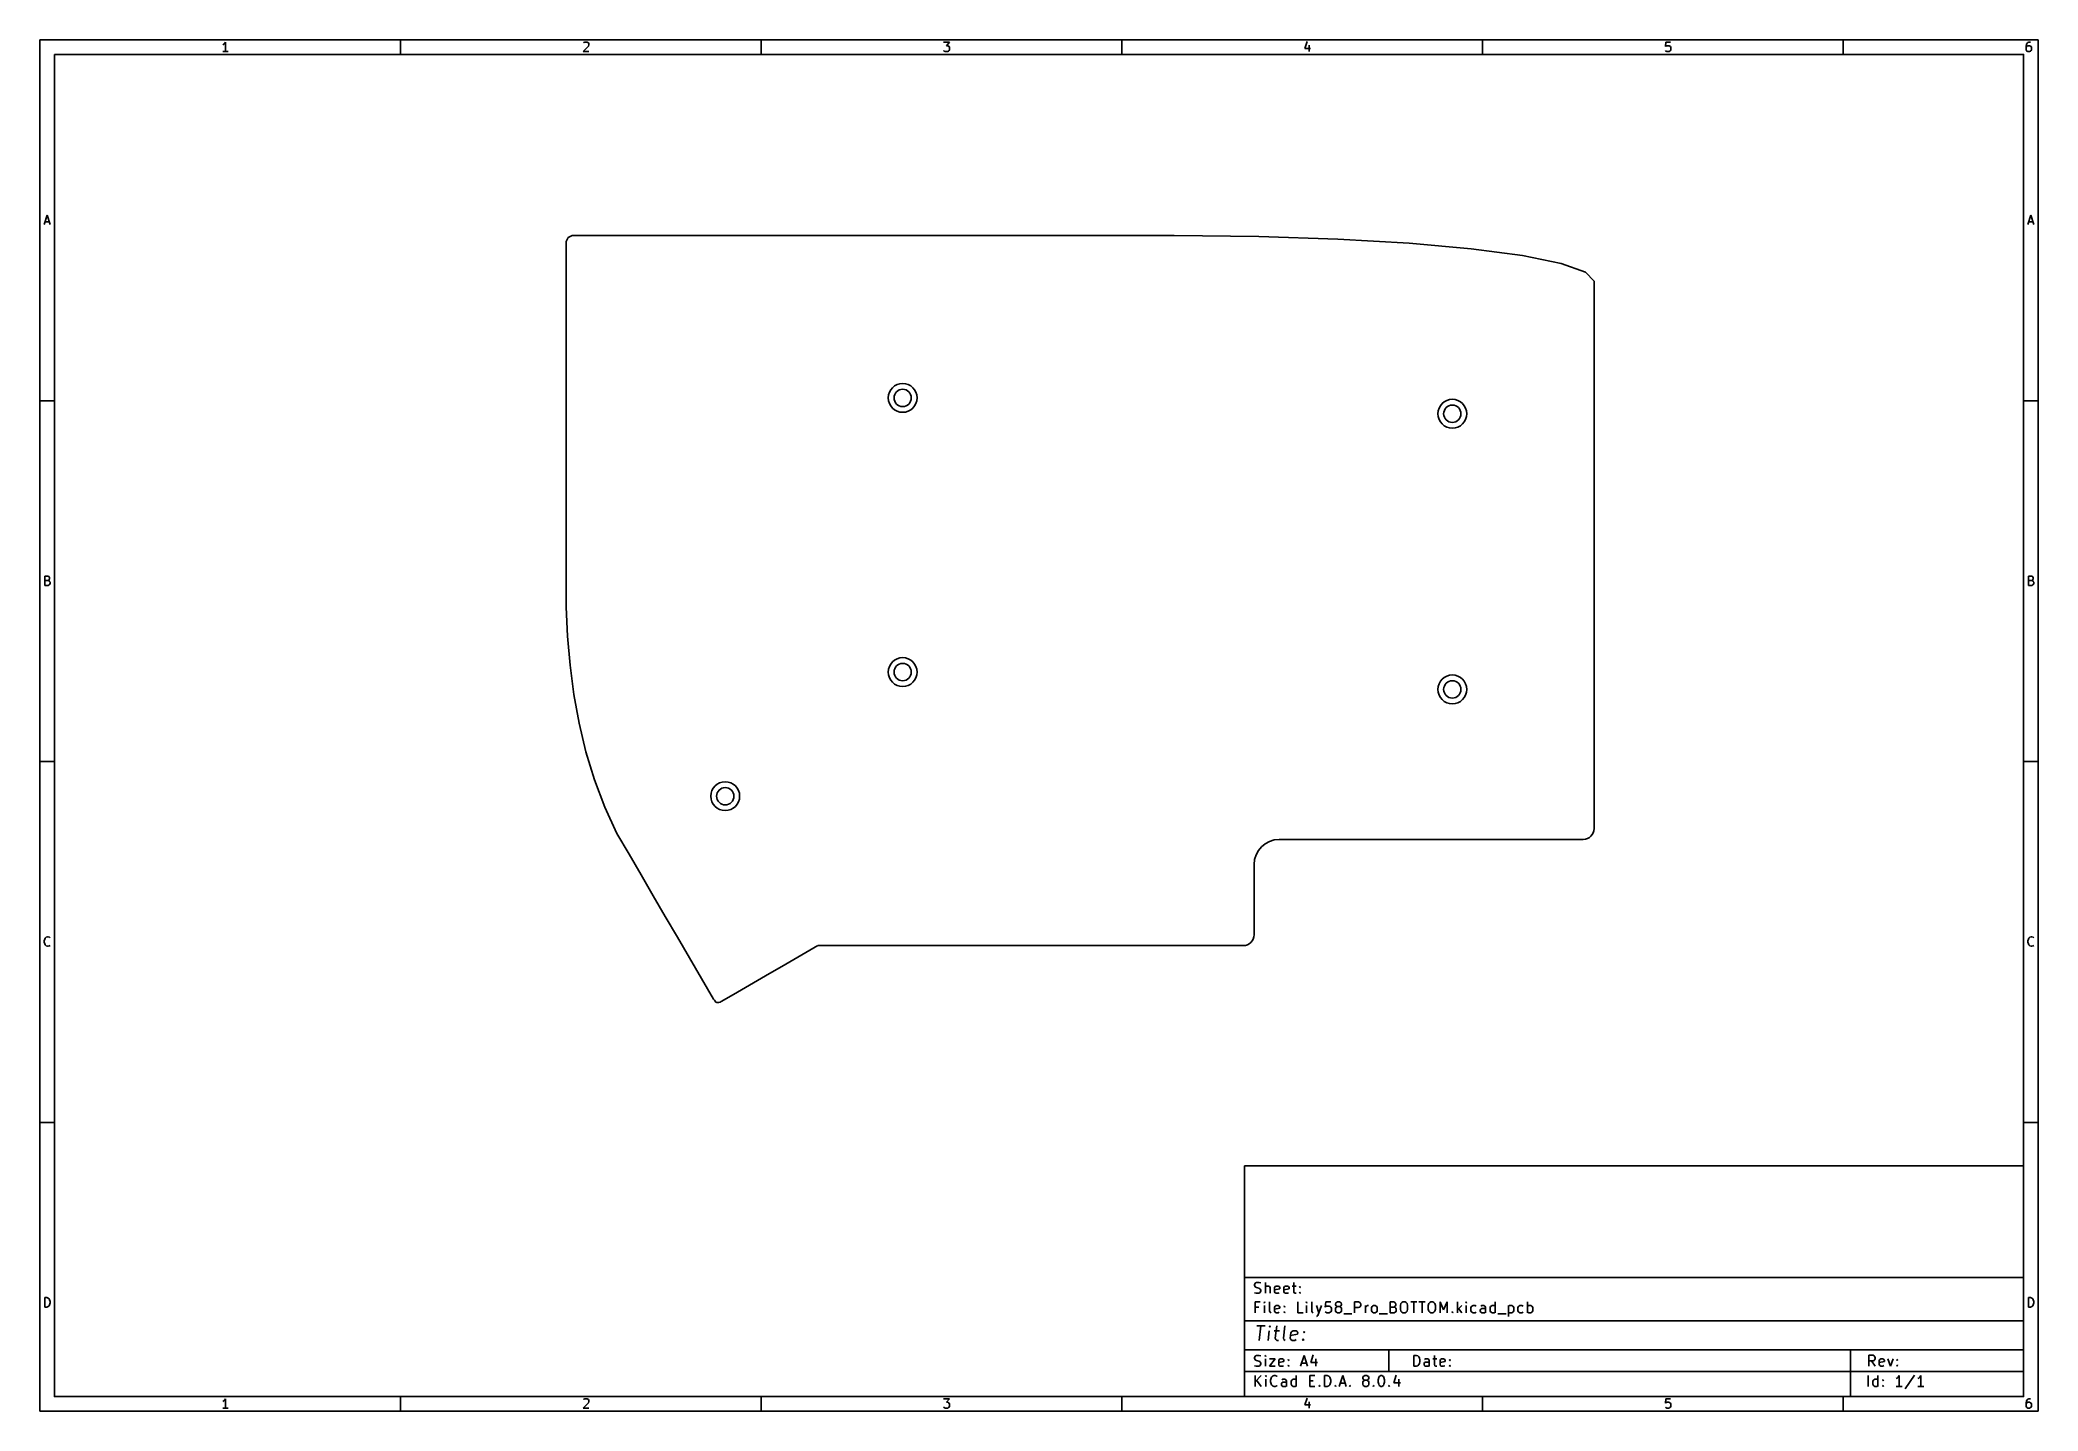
# Model space of a CAD drawing. Header units: millimetres. Extents: x 10 to 287, y -200 to -10.
import ezdxf

# ---------------------------------------------------------------- set-up
doc = ezdxf.new("R2010")
doc.units = ezdxf.units.MM
doc.layers.get('0').update_dxf_attribs({"lineweight": 25})

msp = doc.modelspace()

# ---------------------------------------------------------------- linework, layer by layer
at = {"color": 18, "true_color": 0x000000, "flags": 128}
for points in [[(10, -10), (287.0022, -10), (287.0022, -200.0072), (10, -200.0072), (10, -10)], [(35.4701, -10.6031), (35.3463, -10.665)], [(35.5939, -10.4793), (35.4701, -10.6031)], [(35.7177, -10.2936), (35.5939, -10.4793)], [(35.7177, -11.5936), (35.7177, -10.2936)], [(60, -12), (60, -10)], [(86.0273, -10.8507), (85.2844, -11.5936)], [(85.3463, -10.4174), (85.4082, -10.3555)], [(85.4082, -10.3555), (85.532, -10.2936)], [(85.532, -10.2936), (85.8415, -10.2936)], [(85.8415, -10.2936), (85.9654, -10.3555)], [(85.9654, -10.3555), (86.0273, -10.4174)], [(86.0273, -10.4174), (86.0892, -10.5412)], [(86.0892, -10.665), (86.0273, -10.8507)], [(86.0892, -10.5412), (86.0892, -10.665)], [(110, -12), (110, -10)], [(135.2844, -10.2936), (136.0892, -10.2936)], [(136.0892, -10.2936), (135.6558, -10.7888)], [(135.6558, -10.7888), (135.8415, -10.7888)], [(135.8415, -10.7888), (135.9654, -10.8507)], [(135.9654, -10.8507), (136.0273, -10.9127)], [(136.0273, -10.9127), (136.0892, -11.0365)], [(136.0892, -11.0365), (136.0892, -11.346)], [(160, -12), (160, -10)], [(185.6558, -10.2317), (185.3463, -11.1603)], [(185.9654, -10.7269), (185.9654, -11.5936)], [(210, -12), (210, -10)], [(235.4082, -10.2936), (235.3463, -10.9127)], [(235.3463, -10.9127), (235.4082, -10.8507)], [(236.0273, -10.2936), (235.4082, -10.2936)], [(235.4082, -10.8507), (235.532, -10.7888)], [(235.532, -10.7888), (235.8415, -10.7888)], [(235.8415, -10.7888), (235.9654, -10.8507)], [(235.9654, -10.8507), (236.0273, -10.9127)], [(236.0273, -10.9127), (236.0892, -11.0365)], [(236.0892, -11.0365), (236.0892, -11.346)], [(260, -12), (260, -10)], [(285.4082, -10.6031), (285.3463, -10.8507)], [(285.3463, -10.8507), (285.3463, -11.346)], [(285.4082, -10.9127), (285.3463, -11.0365)], [(285.532, -10.4174), (285.4082, -10.6031)], [(285.4701, -10.8507), (285.4082, -10.9127)], [(285.5939, -10.7888), (285.4701, -10.8507)], [(285.5939, -10.3555), (285.532, -10.4174)], [(285.7177, -10.2936), (285.5939, -10.3555)], [(285.8415, -10.7888), (285.5939, -10.7888)], [(285.9654, -10.2936), (285.7177, -10.2936)], [(285.9654, -10.8507), (285.8415, -10.7888)], [(286.0273, -10.9127), (285.9654, -10.8507)], [(286.0892, -11.0365), (286.0273, -10.9127)], [(286.0892, -11.346), (286.0892, -11.0365)], [(12, -12), (285.0022, -12), (285.0022, -198.0072), (12, -198.0072), (12, -12)], [(36.0892, -11.5936), (35.3463, -11.5936)], [(85.2844, -11.5936), (86.0892, -11.5936)], [(135.3463, -11.5317), (135.2844, -11.4698)], [(135.4701, -11.5936), (135.3463, -11.5317)], [(135.8415, -11.5936), (135.4701, -11.5936)], [(135.9654, -11.5317), (135.8415, -11.5936)], [(136.0273, -11.4698), (135.9654, -11.5317)], [(136.0892, -11.346), (136.0273, -11.4698)], [(185.3463, -11.1603), (186.1511, -11.1603)], [(235.4082, -11.5317), (235.3463, -11.4698)], [(235.532, -11.5936), (235.4082, -11.5317)], [(235.8415, -11.5936), (235.532, -11.5936)], [(235.9654, -11.5317), (235.8415, -11.5936)], [(236.0273, -11.4698), (235.9654, -11.5317)], [(236.0892, -11.346), (236.0273, -11.4698)], [(285.3463, -11.346), (285.4082, -11.4698)], [(285.4082, -11.4698), (285.4701, -11.5317)], [(285.4701, -11.5317), (285.5939, -11.5936)], [(285.5939, -11.5936), (285.8415, -11.5936)], [(285.8415, -11.5936), (285.9654, -11.5317)], [(285.9654, -11.5317), (286.0273, -11.4698)], [(286.0273, -11.4698), (286.0892, -11.346)], [(10.5667, -35.5936), (11, -34.2936)], [(10.6905, -35.2222), (11.3095, -35.2222)], [(11, -34.2936), (11.4333, -35.5936)], [(285.5689, -35.5936), (286.0022, -34.2936)], [(285.6927, -35.2222), (286.3117, -35.2222)], [(286.0022, -34.2936), (286.4355, -35.5936)], [(10, -60), (12, -60)], [(287.0022, -60), (285.0022, -60)], [(10.6595, -85.5936), (10.6595, -84.2936)], [(10.6595, -84.2936), (11.0929, -84.2936)], [(11.0929, -84.9127), (10.6595, -84.9127)], [(11.1548, -85.5936), (10.6595, -85.5936)], [(11.0929, -84.2936), (11.2167, -84.3555)], [(11.2167, -84.8507), (11.0929, -84.9127)], [(11.0929, -84.9127), (11.2786, -84.9746)], [(11.2786, -85.5317), (11.1548, -85.5936)], [(11.2167, -84.3555), (11.2786, -84.4174)], [(11.2786, -84.7888), (11.2167, -84.8507)], [(11.2786, -84.4174), (11.3405, -84.5412)], [(11.3405, -84.665), (11.2786, -84.7888)], [(11.2786, -84.9746), (11.3405, -85.0365)], [(11.3405, -85.4698), (11.2786, -85.5317)], [(11.3405, -84.5412), (11.3405, -84.665)], [(11.3405, -85.0365), (11.4024, -85.1603)], [(11.4024, -85.346), (11.3405, -85.4698)], [(11.4024, -85.1603), (11.4024, -85.346)], [(285.6617, -85.5936), (285.6617, -84.2936)], [(285.6617, -84.2936), (286.0951, -84.2936)], [(286.0951, -84.9127), (285.6617, -84.9127)], [(286.157, -85.5936), (285.6617, -85.5936)], [(286.0951, -84.2936), (286.2189, -84.3555)], [(286.2189, -84.8507), (286.0951, -84.9127)], [(286.0951, -84.9127), (286.2808, -84.9746)], [(286.2808, -85.5317), (286.157, -85.5936)], [(286.2189, -84.3555), (286.2808, -84.4174)], [(286.2808, -84.7888), (286.2189, -84.8507)], [(286.2808, -84.4174), (286.3427, -84.5412)], [(286.3427, -84.665), (286.2808, -84.7888)], [(286.2808, -84.9746), (286.3427, -85.0365)], [(286.3427, -85.4698), (286.2808, -85.5317)], [(286.3427, -84.5412), (286.3427, -84.665)], [(286.3427, -85.0365), (286.4046, -85.1603)], [(286.4046, -85.346), (286.3427, -85.4698)], [(286.4046, -85.1603), (286.4046, -85.346)], [(10, -110), (12, -110)], [(287.0022, -110), (285.0022, -110)], [(10.5976, -134.8507), (10.6595, -134.6031)], [(10.5976, -135.0365), (10.5976, -134.8507)], [(10.6595, -135.2841), (10.5976, -135.0365)], [(10.6595, -134.6031), (10.7214, -134.4793)], [(10.7214, -135.4079), (10.6595, -135.2841)], [(10.7214, -134.4793), (10.8452, -134.3555)], [(10.8452, -135.5317), (10.7214, -135.4079)], [(10.8452, -134.3555), (11.031, -134.2936)], [(11.031, -135.5936), (10.8452, -135.5317)], [(11.031, -134.2936), (11.1548, -134.2936)], [(11.1548, -135.5936), (11.031, -135.5936)], [(11.1548, -134.2936), (11.3405, -134.3555)], [(11.3405, -135.5317), (11.1548, -135.5936)], [(11.3405, -134.3555), (11.4024, -134.4174)], [(11.4024, -135.4698), (11.3405, -135.5317)], [(285.5998, -134.8507), (285.6617, -134.6031)], [(285.5998, -135.0365), (285.5998, -134.8507)], [(285.6617, -135.2841), (285.5998, -135.0365)], [(285.6617, -134.6031), (285.7236, -134.4793)], [(285.7236, -135.4079), (285.6617, -135.2841)], [(285.7236, -134.4793), (285.8474, -134.3555)], [(285.8474, -135.5317), (285.7236, -135.4079)], [(285.8474, -134.3555), (286.0332, -134.2936)], [(286.0332, -135.5936), (285.8474, -135.5317)], [(286.0332, -134.2936), (286.157, -134.2936)], [(286.157, -135.5936), (286.0332, -135.5936)], [(286.157, -134.2936), (286.3427, -134.3555)], [(286.3427, -135.5317), (286.157, -135.5936)], [(286.3427, -134.3555), (286.4046, -134.4174)], [(286.4046, -135.4698), (286.3427, -135.5317)], [(10, -160), (12, -160)], [(287.0022, -160), (285.0022, -160)], [(177.0022, -166.0072), (285.0022, -166.0072), (285.0022, -198.0072), (177.0022, -198.0072), (177.0022, -166.0072)], [(177.0022, -181.5072), (285.0022, -181.5072)], [(178.3866, -182.479), (178.458, -182.3362)], [(178.3866, -182.6219), (178.3866, -182.479)], [(178.458, -182.7648), (178.3866, -182.6219)], [(178.458, -182.3362), (178.5295, -182.2648)], [(178.5295, -182.8362), (178.458, -182.7648)], [(178.5295, -182.2648), (178.6723, -182.1933)], [(178.6723, -182.1933), (179.0295, -182.1933)], [(179.0295, -182.1933), (179.2437, -182.2648)], [(179.8866, -183.6933), (179.8866, -182.1933)], [(179.958, -182.7648), (179.8866, -182.8362)], [(180.1009, -182.6933), (179.958, -182.7648)], [(180.3152, -182.6933), (180.1009, -182.6933)], [(180.458, -182.7648), (180.3152, -182.6933)], [(180.5295, -182.9076), (180.458, -182.7648)], [(181.1723, -182.9076), (181.2437, -182.7648)], [(181.2437, -182.7648), (181.3866, -182.6933)], [(181.3866, -182.6933), (181.6723, -182.6933)], [(181.6723, -182.6933), (181.8152, -182.7648)], [(181.8152, -182.7648), (181.8866, -182.9076)], [(182.458, -182.9076), (182.5295, -182.7648)], [(182.5295, -182.7648), (182.6723, -182.6933)], [(182.6723, -182.6933), (182.958, -182.6933)], [(182.958, -182.6933), (183.1009, -182.7648)], [(183.1009, -182.7648), (183.1723, -182.9076)], [(183.6009, -182.6933), (184.1723, -182.6933)], [(183.8152, -182.1933), (183.8152, -183.479)], [(184.6009, -182.8362), (184.6723, -182.7648)], [(184.6723, -182.7648), (184.7437, -182.8362)], [(184.6723, -182.7648), (184.6723, -182.9076)], [(10.6595, -185.5936), (10.6595, -184.2936)], [(10.6595, -184.2936), (10.969, -184.2936)], [(10.969, -184.2936), (11.1548, -184.3555)], [(11.1548, -185.5317), (10.969, -185.5936)], [(11.1548, -184.3555), (11.2786, -184.4793)], [(11.2786, -185.4079), (11.1548, -185.5317)], [(11.2786, -184.4793), (11.3405, -184.6031)], [(11.3405, -185.2841), (11.2786, -185.4079)], [(11.3405, -184.6031), (11.4024, -184.8507)], [(11.4024, -185.0365), (11.3405, -185.2841)], [(11.4024, -184.8507), (11.4024, -185.0365)], [(178.3866, -183.6219), (178.6009, -183.6933)], [(178.458, -186.3933), (178.458, -184.8933)], [(178.458, -184.8933), (179.1723, -184.8933)], [(178.6723, -182.9076), (178.5295, -182.8362)], [(178.6009, -183.6933), (178.958, -183.6933)], [(178.958, -182.979), (178.6723, -182.9076)], [(179.1009, -183.0505), (178.958, -182.979)], [(178.958, -183.6933), (179.1009, -183.6219)], [(179.1723, -183.1219), (179.1009, -183.0505)], [(179.1009, -183.6219), (179.1723, -183.5505)], [(179.2437, -183.2648), (179.1723, -183.1219)], [(179.1723, -183.5505), (179.2437, -183.4076)], [(179.2437, -183.4076), (179.2437, -183.2648)], [(179.7437, -184.8933), (179.6723, -184.9648)], [(179.6723, -184.9648), (179.7437, -185.0362)], [(179.8152, -184.9648), (179.7437, -184.8933)], [(179.7437, -184.8933), (179.7437, -185.0362)], [(179.7437, -185.0362), (179.8152, -184.9648)], [(179.7437, -186.3933), (179.7437, -185.3933)], [(180.458, -186.179), (180.458, -184.8933)], [(180.5295, -183.6933), (180.5295, -182.9076)], [(181.1723, -183.479), (181.1723, -182.9076)], [(181.8866, -183.0505), (181.1723, -183.1933)], [(181.2437, -183.6219), (181.1723, -183.479)], [(181.1723, -185.6076), (181.2437, -185.4648)], [(181.3866, -183.6933), (181.2437, -183.6219)], [(181.2437, -185.4648), (181.3866, -185.3933)], [(181.6723, -183.6933), (181.3866, -183.6933)], [(181.3866, -185.3933), (181.6723, -185.3933)], [(181.8152, -183.6219), (181.6723, -183.6933)], [(181.6723, -185.3933), (181.8152, -185.4648)], [(181.8152, -185.4648), (181.8866, -185.6076)], [(181.8866, -182.9076), (181.8866, -183.0505)], [(182.458, -183.479), (182.458, -182.9076)], [(183.1723, -183.0505), (182.458, -183.1933)], [(182.5295, -183.6219), (182.458, -183.479)], [(182.458, -185.5362), (182.5295, -185.4648)], [(182.5295, -185.6076), (182.458, -185.5362)], [(182.6723, -183.6933), (182.5295, -183.6219)], [(182.5295, -185.4648), (182.6009, -185.5362)], [(182.5295, -185.4648), (182.5295, -185.6076)], [(182.6009, -185.5362), (182.5295, -185.6076)], [(182.958, -183.6933), (182.6723, -183.6933)], [(183.1009, -183.6219), (182.958, -183.6933)], [(183.1723, -182.9076), (183.1723, -183.0505)], [(183.8152, -183.479), (183.8866, -183.6219)], [(183.8866, -183.6219), (184.0295, -183.6933)], [(184.0295, -183.6933), (184.1723, -183.6933)], [(184.3866, -186.3933), (184.3866, -184.8933)], [(184.6723, -182.9076), (184.6009, -182.8362)], [(184.6009, -183.6219), (184.6723, -183.5505)], [(184.6723, -183.6933), (184.6009, -183.6219)], [(184.7437, -182.8362), (184.6723, -182.9076)], [(184.6723, -183.5505), (184.7437, -183.6219)], [(184.6723, -183.5505), (184.6723, -183.6933)], [(184.7437, -183.6219), (184.6723, -183.6933)], [(185.6009, -184.8933), (185.5295, -184.9648)], [(185.5295, -184.9648), (185.6009, -185.0362)], [(185.6723, -184.9648), (185.6009, -184.8933)], [(185.6009, -184.8933), (185.6009, -185.0362)], [(185.6009, -185.0362), (185.6723, -184.9648)], [(185.6009, -186.3933), (185.6009, -185.3933)], [(186.3152, -186.179), (186.3152, -184.8933)], [(186.958, -185.3933), (187.3152, -186.3933)], [(187.6723, -185.3933), (187.3152, -186.3933)], [(188.2437, -184.8933), (188.1723, -185.6076)], [(188.1723, -185.6076), (188.2437, -185.5362)], [(188.958, -184.8933), (188.2437, -184.8933)], [(188.2437, -185.5362), (188.3866, -185.4648)], [(188.3866, -185.4648), (188.7437, -185.4648)], [(188.7437, -185.4648), (188.8866, -185.5362)], [(188.8866, -185.5362), (188.958, -185.6076)], [(189.6009, -185.179), (189.6723, -185.0362)], [(189.6009, -185.2505), (189.6009, -185.179)], [(189.6723, -185.3933), (189.6009, -185.2505)], [(189.6723, -185.0362), (189.7437, -184.9648)], [(189.7437, -185.4648), (189.6723, -185.3933)], [(189.7437, -184.9648), (189.8866, -184.8933)], [(189.8866, -185.5362), (189.7437, -185.4648)], [(189.8866, -185.5362), (189.7437, -185.6076)], [(189.8866, -184.8933), (190.1723, -184.8933)], [(190.1723, -185.5362), (189.8866, -185.5362)], [(190.1723, -184.8933), (190.3152, -184.9648)], [(190.3152, -185.4648), (190.1723, -185.5362)], [(190.3152, -185.6076), (190.1723, -185.5362)], [(190.3152, -184.9648), (190.3866, -185.0362)], [(190.3866, -185.3933), (190.3152, -185.4648)], [(190.3866, -185.0362), (190.458, -185.179)], [(190.458, -185.2505), (190.3866, -185.3933)], [(190.458, -185.179), (190.458, -185.2505)], [(192.2437, -186.3933), (192.2437, -184.8933)], [(192.2437, -184.8933), (192.8152, -184.8933)], [(192.8152, -184.8933), (192.958, -184.9648)], [(192.958, -184.9648), (193.0295, -185.0362)], [(193.0295, -185.5362), (192.958, -185.6076)], [(193.0295, -185.0362), (193.1009, -185.179)], [(193.1009, -185.3933), (193.0295, -185.5362)], [(193.1009, -185.179), (193.1009, -185.3933)], [(193.7437, -186.3933), (193.7437, -185.3933)], [(193.7437, -185.679), (193.8152, -185.5362)], [(193.8152, -185.5362), (193.8866, -185.4648)], [(193.8866, -185.4648), (194.0295, -185.3933)], [(194.0295, -185.3933), (194.1723, -185.3933)], [(194.6009, -185.679), (194.6723, -185.5362)], [(194.6723, -185.5362), (194.7437, -185.4648)], [(194.7437, -185.4648), (194.8866, -185.3933)], [(194.8866, -185.3933), (195.1009, -185.3933)], [(195.1009, -185.3933), (195.2437, -185.4648)], [(195.2437, -185.4648), (195.3152, -185.5362)], [(195.3152, -185.5362), (195.3866, -185.679)], [(197.1723, -186.3933), (197.1723, -184.8933)], [(197.1723, -184.8933), (197.6723, -184.8933)], [(197.6723, -184.8933), (197.8152, -184.9648)], [(197.8152, -185.5362), (197.6723, -185.6076)], [(197.8152, -184.9648), (197.8866, -185.0362)], [(197.8866, -185.4648), (197.8152, -185.5362)], [(197.8866, -185.0362), (197.958, -185.179)], [(197.958, -185.3219), (197.8866, -185.4648)], [(197.958, -185.179), (197.958, -185.3219)], [(198.6009, -185.3933), (198.6723, -185.1076)], [(198.6009, -185.8933), (198.6009, -185.3933)], [(198.6723, -185.1076), (198.8152, -184.9648)], [(198.8152, -184.9648), (198.958, -184.8933)], [(198.958, -184.8933), (199.2437, -184.8933)], [(199.2437, -184.8933), (199.3866, -184.9648)], [(199.3866, -184.9648), (199.5295, -185.1076)], [(199.5295, -185.1076), (199.6009, -185.3933)], [(199.6009, -185.3933), (199.6009, -185.8933)], [(200.0295, -184.8933), (200.8866, -184.8933)], [(200.458, -186.3933), (200.458, -184.8933)], [(201.1723, -184.8933), (202.0295, -184.8933)], [(201.6009, -186.3933), (201.6009, -184.8933)], [(202.458, -185.3933), (202.5295, -185.1076)], [(202.458, -185.8933), (202.458, -185.3933)], [(202.5295, -185.1076), (202.6723, -184.9648)], [(202.6723, -184.9648), (202.8152, -184.8933)], [(202.8152, -184.8933), (203.1009, -184.8933)], [(203.1009, -184.8933), (203.2437, -184.9648)], [(203.2437, -184.9648), (203.3866, -185.1076)], [(203.3866, -185.1076), (203.458, -185.3933)], [(203.458, -185.3933), (203.458, -185.8933)], [(204.1009, -186.3933), (204.1009, -184.8933)], [(204.1009, -184.8933), (204.6009, -185.9648)], [(204.6009, -185.9648), (205.1009, -184.8933)], [(205.1009, -184.8933), (205.1009, -186.3933)], [(206.5295, -186.3933), (206.5295, -184.8933)], [(207.1009, -185.3933), (206.5295, -185.9648)], [(207.7437, -184.8933), (207.6723, -184.9648)], [(207.6723, -184.9648), (207.7437, -185.0362)], [(207.8152, -184.9648), (207.7437, -184.8933)], [(207.7437, -184.8933), (207.7437, -185.0362)], [(207.7437, -185.0362), (207.8152, -184.9648)], [(207.7437, -186.3933), (207.7437, -185.3933)], [(208.3866, -185.679), (208.458, -185.5362)], [(208.458, -185.5362), (208.5295, -185.4648)], [(208.5295, -185.4648), (208.6723, -185.3933)], [(208.6723, -185.3933), (208.958, -185.3933)], [(208.958, -185.3933), (209.1009, -185.4648)], [(209.8866, -185.3933), (209.7437, -185.4648)], [(210.1723, -185.3933), (209.8866, -185.3933)], [(210.3152, -185.4648), (210.1723, -185.3933)], [(210.3866, -185.6076), (210.3152, -185.4648)], [(211.0295, -185.679), (211.1009, -185.5362)], [(211.1009, -185.5362), (211.1723, -185.4648)], [(211.1723, -185.4648), (211.3152, -185.3933)], [(211.3152, -185.3933), (211.6009, -185.3933)], [(211.6009, -185.3933), (211.7437, -185.4648)], [(211.7437, -186.3933), (211.7437, -184.8933)], [(213.6009, -185.3933), (213.6009, -186.8933)], [(213.6009, -185.4648), (213.7437, -185.3933)], [(213.7437, -185.3933), (214.0295, -185.3933)], [(214.0295, -185.3933), (214.1723, -185.4648)], [(214.1723, -185.4648), (214.2437, -185.5362)], [(214.2437, -185.5362), (214.3152, -185.679)], [(214.8866, -185.679), (214.958, -185.5362)], [(214.958, -185.5362), (215.0295, -185.4648)], [(215.0295, -185.4648), (215.1723, -185.3933)], [(215.1723, -185.3933), (215.458, -185.3933)], [(215.458, -185.3933), (215.6009, -185.4648)], [(216.2437, -186.3933), (216.2437, -184.8933)], [(216.2437, -185.4648), (216.3866, -185.3933)], [(216.3866, -185.3933), (216.6723, -185.3933)], [(216.6723, -185.3933), (216.8152, -185.4648)], [(216.8152, -185.4648), (216.8866, -185.5362)], [(216.8866, -185.5362), (216.958, -185.679)], [(285.6617, -185.5936), (285.6617, -184.2936)], [(285.6617, -184.2936), (285.9712, -184.2936)], [(285.9712, -184.2936), (286.157, -184.3555)], [(286.157, -185.5317), (285.9712, -185.5936)], [(286.157, -184.3555), (286.2808, -184.4793)], [(286.2808, -185.4079), (286.157, -185.5317)], [(286.2808, -184.4793), (286.3427, -184.6031)], [(286.3427, -185.2841), (286.2808, -185.4079)], [(286.3427, -184.6031), (286.4046, -184.8507)], [(286.4046, -185.0365), (286.3427, -185.2841)], [(286.4046, -184.8507), (286.4046, -185.0365)], [(10.969, -185.5936), (10.6595, -185.5936)], [(177.0022, -187.5072), (285.0022, -187.5072)], [(178.958, -185.6076), (178.458, -185.6076)], [(178.6939, -188.2116), (179.8368, -188.2116)], [(179.0154, -190.2116), (179.2654, -188.2116)], [(180.5035, -188.2116), (180.3963, -188.3069)], [(180.3963, -188.3069), (180.4796, -188.4021)], [(180.5295, -186.3219), (180.458, -186.179)], [(180.5035, -188.2116), (180.4796, -188.4021)], [(180.4796, -188.4021), (180.5868, -188.3069)], [(180.5868, -188.3069), (180.5035, -188.2116)], [(180.6723, -186.3933), (180.5295, -186.3219)], [(181.1723, -186.179), (181.1723, -185.6076)], [(181.8866, -185.7505), (181.1723, -185.8933)], [(181.2437, -186.3219), (181.1723, -186.179)], [(181.4558, -188.2116), (181.2415, -189.9259)], [(181.3866, -186.3933), (181.2437, -186.3219)], [(181.6723, -186.3933), (181.3866, -186.3933)], [(181.8152, -186.3219), (181.6723, -186.3933)], [(181.8866, -185.6076), (181.8866, -185.7505)], [(182.3844, -189.9259), (182.5987, -188.2116)], [(182.458, -186.3219), (182.5295, -186.2505)], [(182.5295, -186.3933), (182.458, -186.3219)], [(182.5295, -186.2505), (182.6009, -186.3219)], [(182.5295, -186.2505), (182.5295, -186.3933)], [(182.6009, -186.3219), (182.5295, -186.3933)], [(185.1009, -186.3933), (184.3866, -186.3933)], [(186.3866, -186.3219), (186.3152, -186.179)], [(186.5295, -186.3933), (186.3866, -186.3219)], [(187.1009, -186.8219), (186.958, -186.8933)], [(187.1723, -186.7505), (187.1009, -186.8219)], [(187.3152, -186.3933), (187.1723, -186.7505)], [(188.2437, -186.3219), (188.1723, -186.2505)], [(188.3866, -186.3933), (188.2437, -186.3219)], [(188.7437, -186.3933), (188.3866, -186.3933)], [(188.8866, -186.3219), (188.7437, -186.3933)], [(188.958, -186.2505), (188.8866, -186.3219)], [(188.958, -185.6076), (189.0295, -185.7505)], [(189.0295, -186.1076), (188.958, -186.2505)], [(189.0295, -185.7505), (189.0295, -186.1076)], [(189.6723, -185.679), (189.6009, -185.8219)], [(189.6009, -185.8219), (189.6009, -186.1076)], [(189.6009, -186.1076), (189.6723, -186.2505)], [(189.7437, -185.6076), (189.6723, -185.679)], [(189.6723, -186.2505), (189.7437, -186.3219)], [(189.7437, -186.3219), (189.8866, -186.3933)], [(189.8866, -186.3933), (190.1723, -186.3933)], [(190.1723, -186.3933), (190.3152, -186.3219)], [(190.3866, -185.679), (190.3152, -185.6076)], [(190.3152, -186.3219), (190.3866, -186.2505)], [(190.458, -185.8219), (190.3866, -185.679)], [(190.3866, -186.2505), (190.458, -186.1076)], [(190.458, -186.1076), (190.458, -185.8219)], [(190.7437, -186.5362), (191.8866, -186.5362)], [(192.8152, -185.679), (192.2437, -185.679)], [(192.958, -185.6076), (192.8152, -185.679)], [(194.6009, -186.1076), (194.6009, -185.679)], [(194.6723, -186.2505), (194.6009, -186.1076)], [(194.7437, -186.3219), (194.6723, -186.2505)], [(194.8866, -186.3933), (194.7437, -186.3219)], [(195.1009, -186.3933), (194.8866, -186.3933)], [(195.2437, -186.3219), (195.1009, -186.3933)], [(195.3152, -186.2505), (195.2437, -186.3219)], [(195.3866, -186.1076), (195.3152, -186.2505)], [(195.3866, -185.679), (195.3866, -186.1076)], [(195.6723, -186.5362), (196.8152, -186.5362)], [(197.6723, -185.6076), (197.1723, -185.6076)], [(197.7437, -186.3933), (197.1723, -186.3933)], [(197.6723, -185.6076), (197.8866, -185.679)], [(197.8866, -186.3219), (197.7437, -186.3933)], [(197.8866, -185.679), (197.958, -185.7505)], [(197.958, -186.2505), (197.8866, -186.3219)], [(197.958, -185.7505), (198.0295, -185.8933)], [(198.0295, -186.1076), (197.958, -186.2505)], [(198.0295, -185.8933), (198.0295, -186.1076)], [(198.6723, -186.179), (198.6009, -185.8933)], [(198.8152, -186.3219), (198.6723, -186.179)], [(198.958, -186.3933), (198.8152, -186.3219)], [(199.2437, -186.3933), (198.958, -186.3933)], [(199.3866, -186.3219), (199.2437, -186.3933)], [(199.5295, -186.179), (199.3866, -186.3219)], [(199.6009, -185.8933), (199.5295, -186.179)], [(202.5295, -186.179), (202.458, -185.8933)], [(202.6723, -186.3219), (202.5295, -186.179)], [(202.8152, -186.3933), (202.6723, -186.3219)], [(203.1009, -186.3933), (202.8152, -186.3933)], [(203.2437, -186.3219), (203.1009, -186.3933)], [(203.3866, -186.179), (203.2437, -186.3219)], [(203.458, -185.8933), (203.3866, -186.179)], [(205.7437, -186.3219), (205.8152, -186.2505)], [(205.8152, -186.3933), (205.7437, -186.3219)], [(205.8152, -186.2505), (205.8866, -186.3219)], [(205.8152, -186.2505), (205.8152, -186.3933)], [(205.8866, -186.3219), (205.8152, -186.3933)], [(206.6723, -185.8219), (207.1009, -186.3933)], [(208.3866, -186.1076), (208.3866, -185.679)], [(208.458, -186.2505), (208.3866, -186.1076)], [(208.5295, -186.3219), (208.458, -186.2505)], [(208.6723, -186.3933), (208.5295, -186.3219)], [(208.958, -186.3933), (208.6723, -186.3933)], [(209.1009, -186.3219), (208.958, -186.3933)], [(209.6723, -186.0362), (209.7437, -185.8933)], [(209.6723, -186.179), (209.6723, -186.0362)], [(209.7437, -186.3219), (209.6723, -186.179)], [(209.7437, -185.8933), (209.8866, -185.8219)], [(209.8866, -186.3933), (209.7437, -186.3219)], [(209.8866, -185.8219), (210.2437, -185.8219)], [(210.2437, -186.3933), (209.8866, -186.3933)], [(210.2437, -185.8219), (210.3866, -185.7505)], [(210.3866, -186.3219), (210.2437, -186.3933)], [(210.3866, -186.3933), (210.3866, -185.6076)], [(211.0295, -186.1076), (211.0295, -185.679)], [(211.1009, -186.2505), (211.0295, -186.1076)], [(211.1723, -186.3219), (211.1009, -186.2505)], [(211.3152, -186.3933), (211.1723, -186.3219)], [(211.6009, -186.3933), (211.3152, -186.3933)], [(211.7437, -186.3219), (211.6009, -186.3933)], [(212.1009, -186.5362), (213.2437, -186.5362)], [(213.7437, -186.3933), (213.6009, -186.3219)], [(214.0295, -186.3933), (213.7437, -186.3933)], [(214.1723, -186.3219), (214.0295, -186.3933)], [(214.2437, -186.2505), (214.1723, -186.3219)], [(214.3152, -186.1076), (214.2437, -186.2505)], [(214.3152, -185.679), (214.3152, -186.1076)], [(214.8866, -186.1076), (214.8866, -185.679)], [(214.958, -186.2505), (214.8866, -186.1076)], [(215.0295, -186.3219), (214.958, -186.2505)], [(215.1723, -186.3933), (215.0295, -186.3219)], [(215.458, -186.3933), (215.1723, -186.3933)], [(215.6009, -186.3219), (215.458, -186.3933)], [(216.3866, -186.3933), (216.2437, -186.3219)], [(216.6723, -186.3933), (216.3866, -186.3933)], [(216.8152, -186.3219), (216.6723, -186.3933)], [(216.8866, -186.2505), (216.8152, -186.3219)], [(216.958, -186.1076), (216.8866, -186.2505)], [(216.958, -185.679), (216.958, -186.1076)], [(285.9712, -185.5936), (285.6617, -185.5936)], [(180.2535, -190.2116), (180.4201, -188.8783)], [(181.0868, -188.8783), (181.8487, -188.8783)], [(181.2415, -189.9259), (181.313, -190.1164)], [(181.313, -190.1164), (181.4915, -190.2116)], [(181.4915, -190.2116), (181.682, -190.2116)], [(182.4558, -190.1164), (182.3844, -189.9259)], [(182.6344, -190.2116), (182.4558, -190.1164)], [(183.3368, -189.9259), (183.432, -189.164)], [(183.4082, -190.1164), (183.3368, -189.9259)], [(184.3606, -189.3545), (183.3844, -189.545)], [(183.5868, -190.2116), (183.4082, -190.1164)], [(183.432, -189.164), (183.5511, -188.9735)], [(183.5511, -188.9735), (183.7535, -188.8783)], [(183.9677, -190.2116), (183.5868, -190.2116)], [(183.7535, -188.8783), (184.1344, -188.8783)], [(184.1701, -190.1164), (183.9677, -190.2116)], [(184.1344, -188.8783), (184.313, -188.9735)], [(184.313, -188.9735), (184.3844, -189.164)], [(184.3844, -189.164), (184.3606, -189.3545)], [(185.0273, -190.1164), (185.1344, -190.0212)], [(185.1106, -190.2116), (185.0273, -190.1164)], [(185.1344, -190.0212), (185.1106, -190.2116)], [(185.2177, -190.1164), (185.1106, -190.2116)], [(185.1344, -190.0212), (185.2177, -190.1164)], [(185.1582, -189.0688), (185.2654, -188.9735)], [(185.2415, -189.164), (185.1582, -189.0688)], [(185.2654, -188.9735), (185.2415, -189.164)], [(185.3487, -189.0688), (185.2415, -189.164)], [(185.2654, -188.9735), (185.3487, -189.0688)], [(177.0022, -191.5072), (285.0022, -191.5072)], [(178.3866, -192.579), (178.458, -192.4362)], [(178.3866, -192.7219), (178.3866, -192.579)], [(178.458, -192.8648), (178.3866, -192.7219)], [(178.3866, -193.7219), (178.6009, -193.7933)], [(178.458, -192.4362), (178.5295, -192.3648)], [(178.5295, -192.9362), (178.458, -192.8648)], [(178.5295, -192.3648), (178.6723, -192.2933)], [(178.6723, -193.0076), (178.5295, -192.9362)], [(178.6009, -193.7933), (178.958, -193.7933)], [(178.6723, -192.2933), (179.0295, -192.2933)], [(178.958, -193.079), (178.6723, -193.0076)], [(179.1009, -193.1505), (178.958, -193.079)], [(178.958, -193.7933), (179.1009, -193.7219)], [(179.0295, -192.2933), (179.2437, -192.3648)], [(179.1723, -193.2219), (179.1009, -193.1505)], [(179.1009, -193.7219), (179.1723, -193.6505)], [(179.2437, -193.3648), (179.1723, -193.2219)], [(179.1723, -193.6505), (179.2437, -193.5076)], [(179.2437, -193.5076), (179.2437, -193.3648)], [(179.8866, -192.2933), (179.8152, -192.3648)], [(179.8152, -192.3648), (179.8866, -192.4362)], [(179.958, -192.3648), (179.8866, -192.2933)], [(179.8866, -192.2933), (179.8866, -192.4362)], [(179.8866, -192.4362), (179.958, -192.3648)], [(179.8866, -193.7933), (179.8866, -192.7933)], [(180.458, -192.7933), (181.2437, -192.7933)], [(181.2437, -192.7933), (180.458, -193.7933)], [(180.458, -193.7933), (181.2437, -193.7933)], [(181.7437, -193.0076), (181.8152, -192.8648)], [(181.7437, -193.579), (181.7437, -193.0076)], [(182.458, -193.1505), (181.7437, -193.2933)], [(181.8152, -193.7219), (181.7437, -193.579)], [(181.8152, -192.8648), (181.958, -192.7933)], [(181.958, -193.7933), (181.8152, -193.7219)], [(181.958, -192.7933), (182.2437, -192.7933)], [(182.2437, -193.7933), (181.958, -193.7933)], [(182.2437, -192.7933), (182.3866, -192.8648)], [(182.3866, -193.7219), (182.2437, -193.7933)], [(182.3866, -192.8648), (182.458, -193.0076)], [(182.458, -193.0076), (182.458, -193.1505)], [(183.0295, -192.9362), (183.1009, -192.8648)], [(183.1009, -193.0076), (183.0295, -192.9362)], [(183.0295, -193.7219), (183.1009, -193.6505)], [(183.1009, -193.7933), (183.0295, -193.7219)], [(183.1009, -192.8648), (183.1723, -192.9362)], [(183.1009, -192.8648), (183.1009, -193.0076)], [(183.1723, -192.9362), (183.1009, -193.0076)], [(183.1009, -193.6505), (183.1723, -193.7219)], [(183.1009, -193.6505), (183.1009, -193.7933)], [(183.1723, -193.7219), (183.1009, -193.7933)], [(184.7437, -193.7933), (185.2437, -192.2933)], [(184.8866, -193.3648), (185.6009, -193.3648)], [(185.2437, -192.2933), (185.7437, -193.7933)], [(186.5295, -192.2219), (186.1723, -193.2933)], [(186.1723, -193.2933), (187.1009, -193.2933)], [(186.8866, -192.7933), (186.8866, -193.7933)], [(197.0022, -191.5072), (197.0022, -194.5072)], [(200.458, -193.7933), (200.458, -192.2933)], [(200.458, -192.2933), (200.8152, -192.2933)], [(200.8152, -193.7933), (200.458, -193.7933)], [(200.8152, -192.2933), (201.0295, -192.3648)], [(201.0295, -193.7219), (200.8152, -193.7933)], [(201.0295, -192.3648), (201.1723, -192.5076)], [(201.1723, -193.579), (201.0295, -193.7219)], [(201.1723, -192.5076), (201.2437, -192.6505)], [(201.2437, -193.4362), (201.1723, -193.579)], [(201.2437, -192.6505), (201.3152, -192.9362)], [(201.3152, -193.1505), (201.2437, -193.4362)], [(201.3152, -192.9362), (201.3152, -193.1505)], [(201.8866, -193.4362), (201.958, -193.2933)], [(201.8866, -193.579), (201.8866, -193.4362)], [(201.958, -193.7219), (201.8866, -193.579)], [(202.1009, -192.7933), (201.958, -192.8648)], [(201.958, -193.2933), (202.1009, -193.2219)], [(202.1009, -193.7933), (201.958, -193.7219)], [(202.3866, -192.7933), (202.1009, -192.7933)], [(202.1009, -193.2219), (202.458, -193.2219)], [(202.458, -193.7933), (202.1009, -193.7933)], [(202.5295, -192.8648), (202.3866, -192.7933)], [(202.458, -193.2219), (202.6009, -193.1505)], [(202.6009, -193.7219), (202.458, -193.7933)], [(202.6009, -193.0076), (202.5295, -192.8648)], [(202.6009, -193.7933), (202.6009, -193.0076)], [(203.1009, -192.7933), (203.6723, -192.7933)], [(203.3152, -192.2933), (203.3152, -193.579)], [(203.3152, -193.579), (203.3866, -193.7219)], [(203.3866, -193.7219), (203.5295, -193.7933)], [(203.5295, -193.7933), (203.6723, -193.7933)], [(204.1009, -193.0076), (204.1723, -192.8648)], [(204.1009, -193.579), (204.1009, -193.0076)], [(204.8152, -193.1505), (204.1009, -193.2933)], [(204.1723, -193.7219), (204.1009, -193.579)], [(204.1723, -192.8648), (204.3152, -192.7933)], [(204.3152, -193.7933), (204.1723, -193.7219)], [(204.3152, -192.7933), (204.6009, -192.7933)], [(204.6009, -193.7933), (204.3152, -193.7933)], [(204.6009, -192.7933), (204.7437, -192.8648)], [(204.7437, -193.7219), (204.6009, -193.7933)], [(204.7437, -192.8648), (204.8152, -193.0076)], [(204.8152, -193.0076), (204.8152, -193.1505)], [(205.3866, -192.9362), (205.458, -192.8648)], [(205.458, -193.0076), (205.3866, -192.9362)], [(205.3866, -193.7219), (205.458, -193.6505)], [(205.458, -193.7933), (205.3866, -193.7219)], [(205.458, -192.8648), (205.5295, -192.9362)], [(205.458, -192.8648), (205.458, -193.0076)], [(205.5295, -192.9362), (205.458, -193.0076)], [(205.458, -193.6505), (205.5295, -193.7219)], [(205.458, -193.6505), (205.458, -193.7933)], [(205.5295, -193.7219), (205.458, -193.7933)], [(261.0022, -191.5072), (261.0022, -198.0072)], [(263.5567, -193.7855), (263.5567, -192.2855)], [(263.5567, -192.2855), (264.1281, -192.2855)], [(264.1281, -193.0712), (263.5567, -193.0712)], [(264.4139, -193.7855), (263.9139, -193.0712)], [(264.1281, -192.2855), (264.271, -192.357)], [(264.271, -192.9998), (264.1281, -193.0712)], [(264.271, -192.357), (264.3424, -192.4284)], [(264.3424, -192.9284), (264.271, -192.9998)], [(264.3424, -192.4284), (264.4139, -192.5712)], [(264.4139, -192.7855), (264.3424, -192.9284)], [(264.4139, -192.5712), (264.4139, -192.7855)], [(264.9853, -192.9998), (265.0567, -192.857)], [(264.9853, -193.5712), (264.9853, -192.9998)], [(265.6996, -193.1427), (264.9853, -193.2855)], [(265.0567, -193.7141), (264.9853, -193.5712)], [(265.0567, -192.857), (265.1996, -192.7855)], [(265.1996, -193.7855), (265.0567, -193.7141)], [(265.1996, -192.7855), (265.4853, -192.7855)], [(265.4853, -193.7855), (265.1996, -193.7855)], [(265.4853, -192.7855), (265.6281, -192.857)], [(265.6281, -193.7141), (265.4853, -193.7855)], [(265.6281, -192.857), (265.6996, -192.9998)], [(265.6996, -192.9998), (265.6996, -193.1427)], [(266.1996, -192.7855), (266.5567, -193.7855)], [(266.5567, -193.7855), (266.9139, -192.7855)], [(267.4139, -192.9284), (267.4853, -192.857)], [(267.4853, -192.9998), (267.4139, -192.9284)], [(267.4139, -193.7141), (267.4853, -193.6427)], [(267.4853, -193.7855), (267.4139, -193.7141)], [(267.4853, -192.857), (267.5567, -192.9284)], [(267.4853, -192.857), (267.4853, -192.9998)], [(267.5567, -192.9284), (267.4853, -192.9998)], [(267.4853, -193.6427), (267.5567, -193.7141)], [(267.4853, -193.6427), (267.4853, -193.7855)], [(267.5567, -193.7141), (267.4853, -193.7855)], [(177.0022, -194.5072), (285.0022, -194.5072)], [(178.458, -196.5933), (178.458, -195.0933)], [(179.3152, -195.0933), (178.458, -195.9505)], [(179.3152, -196.5933), (178.6723, -195.7362)], [(179.958, -195.0933), (179.8866, -195.1648)], [(179.8866, -195.1648), (179.958, -195.2362)], [(180.0295, -195.1648), (179.958, -195.0933)], [(179.958, -195.0933), (179.958, -195.2362)], [(179.958, -195.2362), (180.0295, -195.1648)], [(179.958, -196.5933), (179.958, -195.5933)], [(180.6009, -195.7362), (180.6723, -195.4505)], [(180.6009, -195.9505), (180.6009, -195.7362)], [(180.6723, -196.2362), (180.6009, -195.9505)], [(180.6723, -195.4505), (180.7437, -195.3076)], [(180.7437, -196.379), (180.6723, -196.2362)], [(180.7437, -195.3076), (180.8866, -195.1648)], [(180.8866, -196.5219), (180.7437, -196.379)], [(180.8866, -195.1648), (181.1009, -195.0933)], [(181.1009, -196.5933), (180.8866, -196.5219)], [(181.1009, -195.0933), (181.2437, -195.0933)], [(181.2437, -196.5933), (181.1009, -196.5933)], [(181.2437, -195.0933), (181.458, -195.1648)], [(181.458, -196.5219), (181.2437, -196.5933)], [(181.458, -195.1648), (181.5295, -195.2362)], [(181.5295, -196.4505), (181.458, -196.5219)], [(182.1009, -196.2362), (182.1723, -196.0933)], [(182.1009, -196.379), (182.1009, -196.2362)], [(182.1723, -196.5219), (182.1009, -196.379)], [(182.3152, -195.5933), (182.1723, -195.6648)], [(182.1723, -196.0933), (182.3152, -196.0219)], [(182.3152, -196.5933), (182.1723, -196.5219)], [(182.6009, -195.5933), (182.3152, -195.5933)], [(182.3152, -196.0219), (182.6723, -196.0219)], [(182.6723, -196.5933), (182.3152, -196.5933)], [(182.7437, -195.6648), (182.6009, -195.5933)], [(182.6723, -196.0219), (182.8152, -195.9505)], [(182.8152, -196.5219), (182.6723, -196.5933)], [(182.8152, -195.8076), (182.7437, -195.6648)], [(182.8152, -196.5933), (182.8152, -195.8076)], [(183.458, -195.879), (183.5295, -195.7362)], [(183.458, -196.3076), (183.458, -195.879)], [(183.5295, -196.4505), (183.458, -196.3076)], [(183.5295, -195.7362), (183.6009, -195.6648)], [(183.6009, -196.5219), (183.5295, -196.4505)], [(183.6009, -195.6648), (183.7437, -195.5933)], [(183.7437, -196.5933), (183.6009, -196.5219)], [(183.7437, -195.5933), (184.0295, -195.5933)], [(184.0295, -196.5933), (183.7437, -196.5933)], [(184.0295, -195.5933), (184.1723, -195.6648)], [(184.1723, -196.5219), (184.0295, -196.5933)], [(184.1723, -196.5933), (184.1723, -195.0933)], [(186.0295, -196.5933), (186.0295, -195.0933)], [(186.0295, -195.0933), (186.7437, -195.0933)], [(186.0295, -195.8076), (186.5295, -195.8076)], [(186.7437, -196.5933), (186.0295, -196.5933)], [(187.3152, -196.5219), (187.3866, -196.4505)], [(187.3866, -196.5933), (187.3152, -196.5219)], [(187.3866, -196.4505), (187.458, -196.5219)], [(187.3866, -196.4505), (187.3866, -196.5933)], [(187.458, -196.5219), (187.3866, -196.5933)], [(188.1009, -196.5933), (188.1009, -195.0933)], [(188.1009, -195.0933), (188.458, -195.0933)], [(188.458, -196.5933), (188.1009, -196.5933)], [(188.458, -195.0933), (188.6723, -195.1648)], [(188.6723, -196.5219), (188.458, -196.5933)], [(188.6723, -195.1648), (188.8152, -195.3076)], [(188.8152, -196.379), (188.6723, -196.5219)], [(188.8152, -195.3076), (188.8866, -195.4505)], [(188.8866, -196.2362), (188.8152, -196.379)], [(188.8866, -195.4505), (188.958, -195.7362)], [(188.958, -195.9505), (188.8866, -196.2362)], [(188.958, -195.7362), (188.958, -195.9505)], [(189.5295, -196.5219), (189.6009, -196.4505)], [(189.6009, -196.5933), (189.5295, -196.5219)], [(189.6009, -196.4505), (189.6723, -196.5219)], [(189.6009, -196.4505), (189.6009, -196.5933)], [(189.6723, -196.5219), (189.6009, -196.5933)], [(190.1009, -196.5933), (190.6009, -195.0933)], [(190.2437, -196.1648), (190.958, -196.1648)], [(190.6009, -195.0933), (191.1009, -196.5933)], [(191.5295, -196.5219), (191.6009, -196.4505)], [(191.6009, -196.5933), (191.5295, -196.5219)], [(191.6009, -196.4505), (191.6723, -196.5219)], [(191.6009, -196.4505), (191.6009, -196.5933)], [(191.6723, -196.5219), (191.6009, -196.5933)], [(193.3866, -195.379), (193.458, -195.2362)], [(193.3866, -195.4505), (193.3866, -195.379)], [(193.458, -195.5933), (193.3866, -195.4505)], [(193.458, -195.879), (193.3866, -196.0219)], [(193.3866, -196.0219), (193.3866, -196.3076)], [(193.3866, -196.3076), (193.458, -196.4505)], [(193.458, -195.2362), (193.5295, -195.1648)], [(193.5295, -195.6648), (193.458, -195.5933)], [(193.5295, -195.8076), (193.458, -195.879)], [(193.458, -196.4505), (193.5295, -196.5219)], [(193.5295, -195.1648), (193.6723, -195.0933)], [(193.6723, -195.7362), (193.5295, -195.6648)], [(193.6723, -195.7362), (193.5295, -195.8076)], [(193.5295, -196.5219), (193.6723, -196.5933)], [(193.6723, -195.0933), (193.958, -195.0933)], [(193.958, -195.7362), (193.6723, -195.7362)], [(193.6723, -196.5933), (193.958, -196.5933)], [(193.958, -195.0933), (194.1009, -195.1648)], [(194.1009, -195.6648), (193.958, -195.7362)], [(194.1009, -195.8076), (193.958, -195.7362)], [(193.958, -196.5933), (194.1009, -196.5219)], [(194.1009, -195.1648), (194.1723, -195.2362)], [(194.1723, -195.5933), (194.1009, -195.6648)], [(194.1723, -195.879), (194.1009, -195.8076)], [(194.1009, -196.5219), (194.1723, -196.4505)], [(194.1723, -195.2362), (194.2437, -195.379)], [(194.2437, -195.4505), (194.1723, -195.5933)], [(194.2437, -196.0219), (194.1723, -195.879)], [(194.1723, -196.4505), (194.2437, -196.3076)], [(194.2437, -195.379), (194.2437, -195.4505)], [(194.2437, -196.3076), (194.2437, -196.0219)], [(194.8152, -196.5219), (194.8866, -196.4505)], [(194.8866, -196.5933), (194.8152, -196.5219)], [(194.8866, -196.4505), (194.958, -196.5219)], [(194.8866, -196.4505), (194.8866, -196.5933)], [(194.958, -196.5219), (194.8866, -196.5933)], [(195.5295, -195.6648), (195.6009, -195.379)], [(195.5295, -196.0219), (195.5295, -195.6648)], [(195.6009, -196.3076), (195.5295, -196.0219)], [(195.6009, -195.379), (195.6723, -195.2362)], [(195.6723, -196.4505), (195.6009, -196.3076)], [(195.6723, -195.2362), (195.7437, -195.1648)], [(195.7437, -196.5219), (195.6723, -196.4505)], [(195.7437, -195.1648), (195.8866, -195.0933)], [(195.8866, -196.5933), (195.7437, -196.5219)], [(195.8866, -195.0933), (196.0295, -195.0933)], [(196.0295, -196.5933), (195.8866, -196.5933)], [(196.0295, -195.0933), (196.1723, -195.1648)], [(196.1723, -196.5219), (196.0295, -196.5933)], [(196.1723, -195.1648), (196.2437, -195.2362)], [(196.2437, -196.4505), (196.1723, -196.5219)], [(196.2437, -195.2362), (196.3152, -195.379)], [(196.3152, -196.3076), (196.2437, -196.4505)], [(196.3152, -195.379), (196.3866, -195.6648)], [(196.3866, -196.0219), (196.3152, -196.3076)], [(196.3866, -195.6648), (196.3866, -196.0219)], [(196.958, -196.5219), (197.0295, -196.4505)], [(197.0295, -196.5933), (196.958, -196.5219)], [(197.0295, -196.4505), (197.1009, -196.5219)], [(197.0295, -196.4505), (197.0295, -196.5933)], [(197.1009, -196.5219), (197.0295, -196.5933)], [(198.0295, -195.0219), (197.6723, -196.0933)], [(197.6723, -196.0933), (198.6009, -196.0933)], [(198.3866, -195.5933), (198.3866, -196.5933)], [(263.458, -196.5933), (263.458, -195.0933)], [(264.1009, -195.879), (264.1723, -195.7362)], [(264.1009, -196.3076), (264.1009, -195.879)], [(264.1723, -196.4505), (264.1009, -196.3076)], [(264.1723, -195.7362), (264.2437, -195.6648)], [(264.2437, -196.5219), (264.1723, -196.4505)], [(264.2437, -195.6648), (264.3866, -195.5933)], [(264.3866, -196.5933), (264.2437, -196.5219)], [(264.3866, -195.5933), (264.6723, -195.5933)], [(264.6723, -196.5933), (264.3866, -196.5933)], [(264.6723, -195.5933), (264.8152, -195.6648)], [(264.8152, -196.5219), (264.6723, -196.5933)], [(264.8152, -196.5933), (264.8152, -195.0933)], [(265.458, -195.7362), (265.5295, -195.6648)], [(265.5295, -195.8076), (265.458, -195.7362)], [(265.458, -196.5219), (265.5295, -196.4505)], [(265.5295, -196.5933), (265.458, -196.5219)], [(265.5295, -195.6648), (265.6009, -195.7362)], [(265.5295, -195.6648), (265.5295, -195.8076)], [(265.6009, -195.7362), (265.5295, -195.8076)], [(265.5295, -196.4505), (265.6009, -196.5219)], [(265.5295, -196.4505), (265.5295, -196.5933)], [(265.6009, -196.5219), (265.5295, -196.5933)], [(267.458, -195.4505), (267.3152, -195.5219)], [(268.1723, -196.5933), (267.3152, -196.5933)], [(267.6009, -195.3076), (267.458, -195.4505)], [(267.7437, -195.0933), (267.6009, -195.3076)], [(267.7437, -196.5933), (267.7437, -195.0933)], [(269.8866, -195.0219), (268.6009, -196.9505)], [(270.458, -195.4505), (270.3152, -195.5219)], [(271.1723, -196.5933), (270.3152, -196.5933)], [(270.6009, -195.3076), (270.458, -195.4505)], [(270.7437, -195.0933), (270.6009, -195.3076)], [(270.7437, -196.5933), (270.7437, -195.0933)], [(35.4701, -198.6103), (35.3463, -198.6722)], [(35.5939, -198.4865), (35.4701, -198.6103)], [(35.7177, -198.3008), (35.5939, -198.4865)], [(35.7177, -199.6008), (35.7177, -198.3008)], [(60, -198.0072), (60, -200.0072)], [(86.0273, -198.8579), (85.2844, -199.6008)], [(85.3463, -198.4246), (85.4082, -198.3627)], [(85.4082, -198.3627), (85.532, -198.3008)], [(85.532, -198.3008), (85.8415, -198.3008)], [(85.8415, -198.3008), (85.9654, -198.3627)], [(85.9654, -198.3627), (86.0273, -198.4246)], [(86.0273, -198.4246), (86.0892, -198.5484)], [(86.0892, -198.6722), (86.0273, -198.8579)], [(86.0892, -198.5484), (86.0892, -198.6722)], [(110, -198.0072), (110, -200.0072)], [(135.2844, -198.3008), (136.0892, -198.3008)], [(136.0892, -198.3008), (135.6558, -198.796)], [(135.6558, -198.796), (135.8415, -198.796)], [(135.8415, -198.796), (135.9654, -198.8579)], [(135.9654, -198.8579), (136.0273, -198.9199)], [(136.0273, -198.9199), (136.0892, -199.0437)], [(136.0892, -199.3532), (136.0273, -199.477)], [(136.0892, -199.0437), (136.0892, -199.3532)], [(160, -198.0072), (160, -200.0072)], [(185.6558, -198.2389), (185.3463, -199.1675)], [(185.3463, -199.1675), (186.1511, -199.1675)], [(185.9654, -198.7341), (185.9654, -199.6008)], [(210, -198.0072), (210, -200.0072)], [(235.4082, -198.3008), (235.3463, -198.9199)], [(235.3463, -198.9199), (235.4082, -198.8579)], [(236.0273, -198.3008), (235.4082, -198.3008)], [(235.4082, -198.8579), (235.532, -198.796)], [(235.532, -198.796), (235.8415, -198.796)], [(235.8415, -198.796), (235.9654, -198.8579)], [(235.9654, -198.8579), (236.0273, -198.9199)], [(236.0273, -198.9199), (236.0892, -199.0437)], [(236.0892, -199.3532), (236.0273, -199.477)], [(236.0892, -199.0437), (236.0892, -199.3532)], [(260, -198.0072), (260, -200.0072)], [(285.4082, -198.6103), (285.3463, -198.8579)], [(285.3463, -198.8579), (285.3463, -199.3532)], [(285.4082, -198.9199), (285.3463, -199.0437)], [(285.3463, -199.3532), (285.4082, -199.477)], [(285.532, -198.4246), (285.4082, -198.6103)], [(285.4701, -198.8579), (285.4082, -198.9199)], [(285.5939, -198.796), (285.4701, -198.8579)], [(285.5939, -198.3627), (285.532, -198.4246)], [(285.7177, -198.3008), (285.5939, -198.3627)], [(285.8415, -198.796), (285.5939, -198.796)], [(285.9654, -198.3008), (285.7177, -198.3008)], [(285.9654, -198.8579), (285.8415, -198.796)], [(286.0273, -198.9199), (285.9654, -198.8579)], [(286.0892, -199.0437), (286.0273, -198.9199)], [(286.0273, -199.477), (286.0892, -199.3532)], [(286.0892, -199.3532), (286.0892, -199.0437)], [(36.0892, -199.6008), (35.3463, -199.6008)], [(85.2844, -199.6008), (86.0892, -199.6008)], [(135.3463, -199.5389), (135.2844, -199.477)], [(135.4701, -199.6008), (135.3463, -199.5389)], [(135.8415, -199.6008), (135.4701, -199.6008)], [(135.9654, -199.5389), (135.8415, -199.6008)], [(136.0273, -199.477), (135.9654, -199.5389)], [(235.4082, -199.5389), (235.3463, -199.477)], [(235.532, -199.6008), (235.4082, -199.5389)], [(235.8415, -199.6008), (235.532, -199.6008)], [(235.9654, -199.5389), (235.8415, -199.6008)], [(236.0273, -199.477), (235.9654, -199.5389)], [(285.4082, -199.477), (285.4701, -199.5389)], [(285.4701, -199.5389), (285.5939, -199.6008)], [(285.5939, -199.6008), (285.8415, -199.6008)], [(285.8415, -199.6008), (285.9654, -199.5389)], [(285.9654, -199.5389), (286.0273, -199.477)]]:
    msp.add_lwpolyline(points, dxfattribs=at)
at = {"color": 52, "true_color": 0xc2c200, "flags": 128}
for points in [[(82.9375, -44.4437), (82.9375, -38.1368)], [(82.9382, -38.1368), (82.9595, -37.925)], [(82.9595, -37.925), (83.0207, -37.7279)], [(83.0207, -37.7279), (83.1174, -37.5495)], [(83.1174, -37.5495), (83.2456, -37.3941)], [(83.2456, -37.3941), (83.4009, -37.266)], [(83.4009, -37.266), (83.5793, -37.1692)], [(83.5793, -37.1692), (83.7765, -37.1081)], [(83.7765, -37.1081), (83.9882, -37.0868)], [(94.396, -37.0868), (83.9882, -37.0868)], [(104.8039, -37.0868), (94.396, -37.0868)], [(115.2117, -37.0868), (104.8039, -37.0868)], [(125.6195, -37.0868), (115.2117, -37.0868)], [(136.0274, -37.0868), (125.6195, -37.0868)], [(146.4352, -37.0868), (136.0274, -37.0868)], [(156.843, -37.0868), (146.4352, -37.0868)], [(167.2509, -37.0868), (156.843, -37.0868)], [(178.9896, -37.2157), (167.2509, -37.0868)], [(189.9195, -37.5854), (178.9896, -37.2157)], [(199.8077, -38.1705), (189.9195, -37.5854)], [(208.4208, -38.9456), (199.8077, -38.1705)], [(215.5257, -39.8852), (208.4208, -38.9456)], [(220.8893, -40.9638), (215.5257, -39.8852)], [(224.2785, -42.1562), (220.8893, -40.9638)], [(225.46, -43.4368), (224.2785, -42.1562)], [(225.46, -43.4368), (225.46, -52.9184)], [(82.9375, -50.7506), (82.9375, -44.4437)], [(82.9375, -57.0576), (82.9375, -50.7506)], [(225.46, -52.9184), (225.46, -62.4)], [(82.9375, -63.3645), (82.9375, -57.0576)], [(82.9375, -69.6714), (82.9375, -63.3645)], [(225.46, -62.4), (225.46, -71.8816)], [(82.9375, -75.9784), (82.9375, -69.6714)], [(225.46, -71.8816), (225.46, -81.3632)], [(82.9375, -82.2853), (82.9375, -75.9784)], [(82.9375, -88.5922), (82.9375, -82.2853)], [(225.46, -81.3632), (225.46, -90.8449)], [(82.9378, -88.5923), (83.1357, -92.6176)], [(225.46, -90.8449), (225.46, -100.3265)], [(83.1357, -92.6176), (83.4903, -96.6577)], [(83.4903, -96.6577), (84.021, -100.6908)], [(84.021, -100.6908), (84.7471, -104.6952)], [(225.46, -100.3265), (225.46, -109.8081)], [(84.7471, -104.6952), (85.688, -108.6491)], [(85.688, -108.6491), (86.8631, -112.5307)], [(225.46, -109.8081), (225.46, -119.2897)], [(86.8631, -112.5307), (88.2918, -116.3181)], [(88.2918, -116.3181), (89.9933, -119.9895)], [(89.9929, -119.9884), (91.6686, -122.8547)], [(178.9167, -122.3322), (179.3439, -121.8143)], [(179.3439, -121.8143), (179.8618, -121.3871)], [(179.8618, -121.3871), (180.4563, -121.0646)], [(180.4563, -121.0646), (181.1135, -120.8608)], [(181.1135, -120.8608), (181.8193, -120.7897)], [(181.8193, -120.7897), (187.0869, -120.7897)], [(187.0869, -120.7897), (192.3545, -120.7897)], [(192.3545, -120.7897), (197.6221, -120.7897)], [(197.6221, -120.7897), (202.8897, -120.7897)], [(202.8897, -120.7897), (208.1573, -120.7897)], [(208.1573, -120.7897), (213.4248, -120.7897)], [(213.4248, -120.7897), (218.6924, -120.7897)], [(218.6924, -120.7897), (223.96, -120.7897)], [(224.2625, -120.7593), (223.96, -120.7897)], [(224.5442, -120.672), (224.2625, -120.7593)], [(224.799, -120.5337), (224.5442, -120.672)], [(225.0209, -120.3506), (224.799, -120.5337)], [(225.204, -120.1287), (225.0209, -120.3506)], [(225.3422, -119.8739), (225.204, -120.1287)], [(225.4296, -119.5922), (225.3422, -119.8739)], [(225.46, -119.2897), (225.4296, -119.5922)], [(91.6686, -122.8547), (93.3443, -125.7211)], [(178.3193, -124.2897), (178.3904, -123.5839)], [(178.3193, -124.2897), (178.3193, -125.5078)], [(178.3904, -123.5839), (178.5942, -122.9267)], [(178.5942, -122.9267), (178.9167, -122.3322)], [(93.3443, -125.7211), (95.02, -128.5874)], [(178.3193, -125.5078), (178.3193, -126.7258)], [(178.3193, -126.7258), (178.3193, -127.9439)], [(95.02, -128.5874), (96.6956, -131.4537)], [(178.3193, -127.9439), (178.3193, -129.1619)], [(178.3193, -129.1619), (178.3193, -130.3799)], [(96.6956, -131.4537), (98.3713, -134.32)], [(178.3193, -130.3799), (178.3193, -131.598)], [(178.3193, -131.598), (178.3193, -132.816)], [(178.3193, -132.816), (178.3193, -134.0341)], [(98.3713, -134.32), (100.047, -137.1863)], [(116.1866, -136.4808), (117.8623, -135.5106)], [(117.8632, -135.5117), (125.2327, -135.5117)], [(125.2327, -135.5117), (132.6022, -135.5117)], [(132.6022, -135.5117), (139.9717, -135.5117)], [(139.9717, -135.5117), (147.3413, -135.5117)], [(147.3413, -135.5117), (154.7108, -135.5117)], [(154.7108, -135.5117), (162.0803, -135.5117)], [(162.0803, -135.5117), (169.4498, -135.5117)], [(169.4498, -135.5117), (176.8193, -135.5117)], [(177.1218, -135.4812), (176.8193, -135.5117)], [(177.4035, -135.3939), (177.1218, -135.4812)], [(177.6583, -135.2557), (177.4035, -135.3939)], [(177.8803, -135.0726), (177.6583, -135.2557)], [(178.0633, -134.8506), (177.8803, -135.0726)], [(178.2016, -134.5958), (178.0633, -134.8506)], [(178.2889, -134.3142), (178.2016, -134.5958)], [(178.3193, -134.0117), (178.2889, -134.3142)], [(100.047, -137.1863), (101.7227, -140.0527)], [(111.1595, -139.3912), (112.8352, -138.4211)], [(112.8352, -138.4211), (114.5109, -137.4509)], [(114.5109, -137.4509), (116.1866, -136.4808)], [(101.7227, -140.0527), (103.3984, -142.919)], [(107.8081, -141.3315), (109.4838, -140.3613)], [(109.4838, -140.3613), (111.1595, -139.3912)], [(103.3984, -142.919), (103.4918, -143.0881)], [(103.4918, -143.0881), (103.5973, -143.2229)], [(103.5973, -143.2229), (103.7143, -143.3225)], [(103.7143, -143.3225), (103.8425, -143.3864)], [(103.8425, -143.3864), (103.9813, -143.414)], [(103.9813, -143.414), (104.1302, -143.4045)], [(104.1302, -143.4045), (104.2889, -143.3573)], [(104.2889, -143.3573), (104.4568, -143.2718)], [(104.4568, -143.2718), (106.1325, -142.3016)], [(106.1325, -142.3016), (107.8081, -141.3315)]]:
    msp.add_lwpolyline(points, dxfattribs=at)
for centre, radius in [((129.6, -59.6), 2), ((129.6, -59.6), 1.2), ((129.6, -59.6), 1.2), ((205.8, -61.8), 2), ((205.8, -61.8), 1.2), ((205.8, -61.8), 1.2), ((129.6, -97.6), 2), ((129.6, -97.6), 1.2), ((129.6, -97.6), 1.2), ((205.8, -100), 2), ((205.8, -100), 1.2), ((205.8, -100), 1.2), ((105, -114.8), 2), ((105, -114.8), 1.2), ((105, -114.8), 1.2)]:
    msp.add_circle(centre, radius)

doc.saveas('drawing.dxf')
